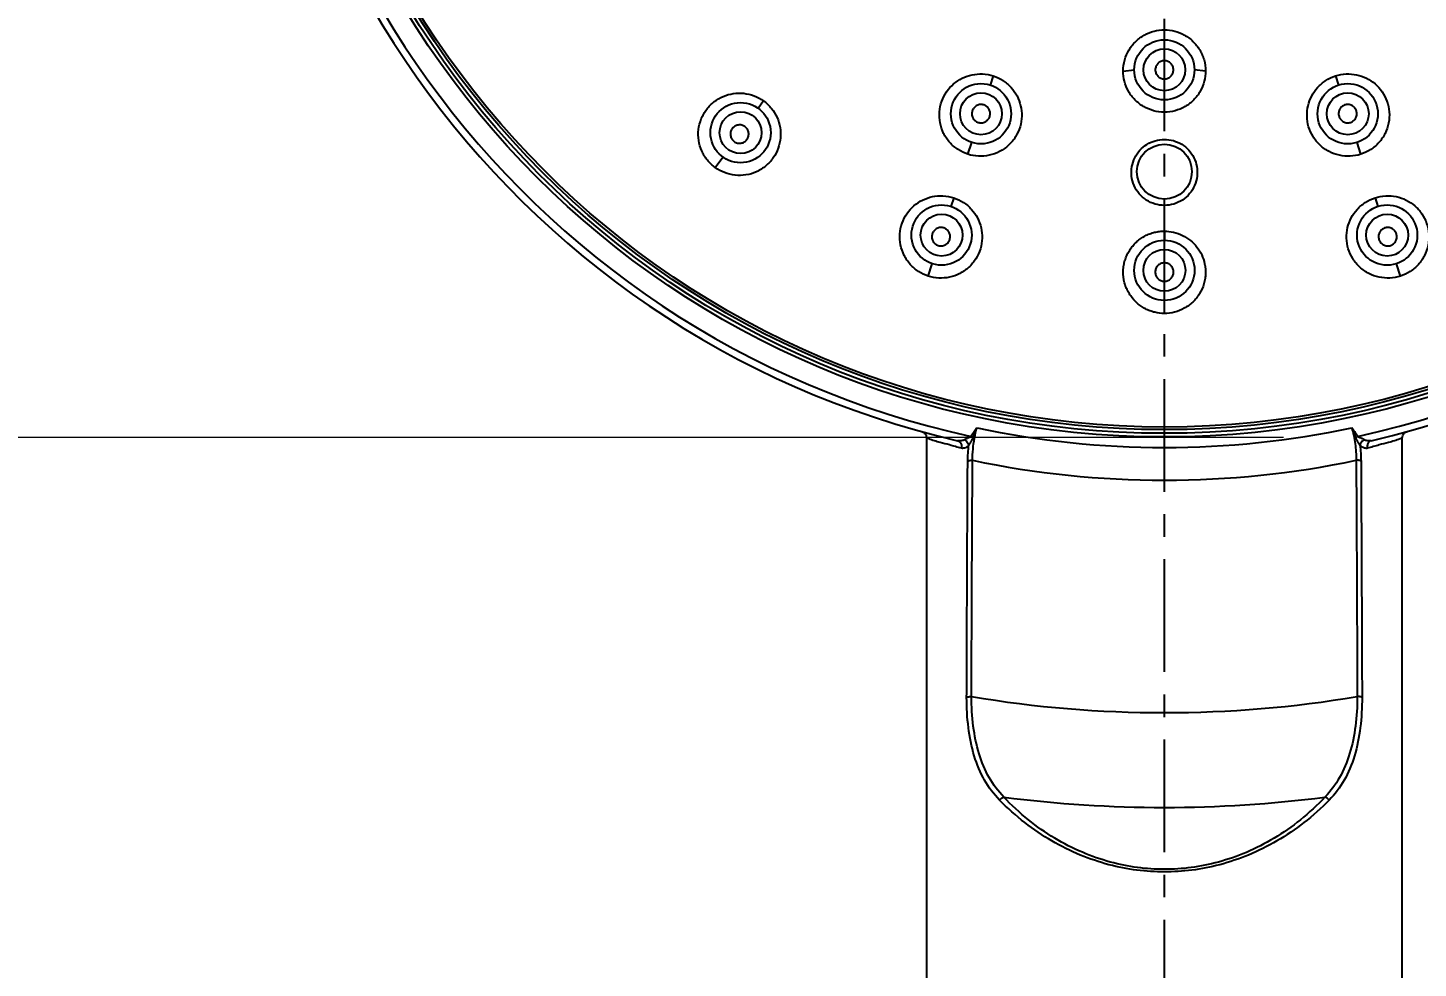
# Model space of a CAD drawing. Extents: x 0 to 1239, y 0 to 509.
# Drawn here: x 77.6 to 154.8, y 173.6 to 225.8 of the extents above; entities that cross this region are included whole.
import ezdxf

# ---------------------------------------------------------------- set-up
doc = ezdxf.new("R2010")
doc.units = 0
doc.header["$LTSCALE"] = 10
doc.header["$MEASUREMENT"] = 0
doc.header["$PDMODE"] = 3
doc.header["$PDSIZE"] = -10
doc.linetypes.add('CENTER', pattern=[2, 1.25, -0.25, 0.25, -0.25])
doc.layers.get('0').update_dxf_attribs({"linetype": 'CONTINUOUS'})
doc.layers.get('DEFPOINTS').update_dxf_attribs({"linetype": 'CONTINUOUS'})
doc.layers.add('CAXA3', color=7, linetype='CONTINUOUS', lineweight=25)
doc.styles.add('Daelim Dimension', font='')
doc.styles.get('Daelim Dimension').set_extended_font_data('NanumGothic')
doc.dimstyles.new('DEFAULT', dxfattribs={"dimscale": 2, "dimtxt": 2, "dimasz": 2, "dimexe": 0, "dimexo": 2, "dimgap": 1, "dimtad": 1, "dimdec": 1, "dimzin": 9, "dimdsep": 46, "dimtxsty": 'Daelim Dimension', "dimcen": 0.5, "dimclrd": 252, "dimclre": 252, "dimclrt": 3, "dimadec": 1, "dimazin": 0, "dimtfac": 1, "dimtdec": 1, "dimtix": 1, "dimtmove": 0, "dimatfit": 3, "dimfxl": 1, "dimtolj": 1, "dimtzin": 1, "dimlwd": 9, "dimlwe": 9, "dimarcsym": 0})

# ---------------------------------------------------------------- blocks, each defined once
blk = doc.blocks.new('*D3')
at = {"color": 5, "linetype": 'ByBlock', "lineweight": 9, "ltscale": 0.5, "transparency": 16777216}
for p, q in [((136.7, 302.709), (54.379, 302.709)), ((54.379, 298.709), (54.379, 207.083)), ((147.315, 203.083), (54.379, 203.083))]:
    blk.add_line(p, q, dxfattribs=at)
at = {"color": 5, "ltscale": 0.5, "transparency": 16777216}
for points in [[(53.713, 298.709), (55.046, 298.709), (54.379, 302.709)], [(53.713, 207.083), (55.046, 207.083), (54.379, 203.083)]]:
    blk.add_solid(points, dxfattribs=at)
at = {"layer": 'DEFPOINTS', "color": 0, "ltscale": 0.5, "transparency": 16777216}
for p in [(140.7, 302.709), (54.379, 203.083), (151.315, 203.083)]:
    blk.add_point(p, dxfattribs=at)
at = {"color": 7, "ltscale": 0.5, "transparency": 16777216, "insert": (47.588, 252.896), "char_height": 6, "attachment_point": 5, "rotation": 90, "style": 'Daelim Dimension'}
blk.add_mtext('\\A1;{\\H1.25x;\\C256;Ø}100', dxfattribs=at)

msp = doc.modelspace()

# ---------------------------------------------------------------- linework, layer by layer
at = {"color": 1, "linetype": 'CENTER', "ltscale": 0.5}
msp.add_line((140.7, 60.066), (140.7, 314.501), dxfattribs=at)
at = {"layer": 'CAXA3', "color": 7, "linetype": 'Continuous', "lineweight": 25}
for p, q in [((131.208, 223.138), (131.043, 222.63)), ((138.415, 223.412), (139.031, 223.478)), ((142.984, 223.412), (142.368, 223.478)), ((150.191, 223.138), (150.356, 222.63)), ((118.469, 221.751), (118.17, 221.339)), ((129.797, 218.793), (130.01, 219.45)), ((151.603, 218.793), (151.389, 219.45)), ((115.783, 218.054), (116.206, 218.636)), ((129.012, 216.379), (128.855, 215.895)), ((152.387, 216.379), (152.544, 215.895)), ((140.7, 214.527), (140.7, 214.019)), ((127.6, 212.033), (127.822, 212.717)), ((153.799, 212.033), (153.577, 212.717)), ((140.7, 209.958), (140.7, 210.677)), ((127.5, 203.056), (127.5, 85.283)), ((129.987, 203.141), (130.084, 203.083)), ((151.412, 203.141), (151.315, 203.083)), ((153.899, 85.284), (153.899, 203.056))]:
    msp.add_line(p, q, dxfattribs=at)
for centre, radius in [((140.7, 252.349), 49.244), ((140.7, 252.349), 49.041), ((140.7, 252.349), 48.838), ((140.7, 252.349), 48.691), ((140.7, 223.478), 1.669), ((140.7, 223.478), 1.161), ((130.527, 221.04), 1.672), ((130.527, 221.04), 1.164), ((150.872, 221.04), 1.672), ((150.872, 221.04), 1.164), ((117.189, 219.99), 1.671), ((117.189, 219.99), 1.163), ((140.7, 217.827), 1.523), ((128.339, 214.308), 1.671), ((153.06, 214.308), 1.671), ((128.339, 214.308), 1.163), ((153.06, 214.308), 1.163), ((140.7, 212.351), 1.671), ((140.7, 212.351), 1.163)]:
    msp.add_circle(centre, radius, dxfattribs=at)
for radius, start, end in [(50.767, 283.06601, 256.93399), (50.361, 282.28129, 257.71872), (49.826, 257.95918, 282.0408), (51.645, 258.10854, 281.89146), (64.541, 260.45468, 279.54532), (69.798, 262.66765, 277.33235)]:
    msp.add_arc((140.7, 252.349), radius, start, end, dxfattribs=at)
for points, knots in [([(138.415, 223.412), (138.415, 223.619), (138.472, 224.032), (138.716, 224.598), (139.093, 225.072), (139.573, 225.428), (140.121, 225.647), (140.703, 225.721), (141.284, 225.646), (141.83, 225.426), (142.228, 225.13), (142.494, 224.836), (142.666, 224.588), (142.804, 224.318), (142.941, 223.931), (142.984, 223.62), (142.984, 223.412)], [0, 0, 0, 0, 0.624324, 1.23325, 1.834735, 2.424899, 3.009578, 3.589918, 4.168796, 4.752726, 5.34219, 5.64201, 5.94377, 6.2453, 6.549959, 7.175631, 7.175631, 7.175631, 7.175631]), ([(140.7, 223.983), (140.634, 223.983), (140.502, 223.957), (140.334, 223.845), (140.222, 223.677), (140.183, 223.479), (140.222, 223.281), (140.334, 223.113), (140.502, 223.001), (140.634, 222.975), (140.7, 222.975)], [0, 0, 0, 0, 0.197663, 0.395394, 0.593222, 0.791118, 0.989013, 1.186842, 1.384573, 1.582237, 1.582237, 1.582237, 1.582237]), ([(140.7, 222.975), (140.765, 222.975), (140.898, 223.001), (141.065, 223.113), (141.177, 223.281), (141.216, 223.479), (141.177, 223.677), (141.065, 223.845), (140.898, 223.957), (140.765, 223.983), (140.7, 223.983)], [0, 0, 0, 0, 0.197664, 0.395395, 0.593223, 0.791118, 0.989013, 1.186841, 1.384573, 1.582237, 1.582237, 1.582237, 1.582237]), ([(129.797, 218.793), (129.606, 218.855), (129.237, 219.031), (128.774, 219.43), (128.43, 219.94), (128.233, 220.526), (128.197, 221.141), (128.325, 221.738), (128.597, 222.271), (128.99, 222.71), (129.476, 223.034), (130.03, 223.226), (130.623, 223.273), (131.018, 223.2), (131.208, 223.138)], [0, 0, 0, 0, 0.604307, 1.210446, 1.819562, 2.432059, 3.047096, 3.652889, 4.246517, 4.827827, 5.405884, 5.984854, 6.57245, 7.175635, 7.175635, 7.175635, 7.175635]), ([(131.208, 223.138), (131.399, 223.076), (131.76, 222.904), (132.212, 222.518), (132.548, 222.037), (132.752, 221.489), (132.812, 220.901), (132.718, 220.308), (132.469, 219.75), (132.077, 219.273), (131.573, 218.916), (130.995, 218.707), (130.387, 218.657), (129.987, 218.731), (129.797, 218.793)], [0, 0, 0, 0, 0.601485, 1.188598, 1.768265, 2.347076, 2.929849, 3.52498, 4.132313, 4.748007, 5.35986, 5.968388, 6.573373, 7.175635, 7.175635, 7.175635, 7.175635]), ([(142.984, 223.412), (142.984, 223.22), (142.934, 222.828), (142.711, 222.274), (142.345, 221.789), (141.863, 221.414), (141.3, 221.18), (140.697, 221.101), (140.095, 221.181), (139.533, 221.416), (139.052, 221.79), (138.687, 222.275), (138.465, 222.829), (138.415, 223.22), (138.415, 223.412)], [0, 0, 0, 0, 0.577901, 1.173023, 1.776991, 2.383994, 2.988067, 3.591369, 4.191653, 4.794616, 5.401292, 6.004226, 6.598466, 7.175637, 7.175637, 7.175637, 7.175637]), ([(151.603, 218.793), (151.412, 218.731), (151.01, 218.657), (150.401, 218.708), (149.823, 218.918), (149.319, 219.275), (148.928, 219.753), (148.68, 220.311), (148.588, 220.902), (148.647, 221.488), (148.851, 222.036), (149.186, 222.517), (149.638, 222.903), (150, 223.076), (150.191, 223.138)], [0, 0, 0, 0, 0.604307, 1.210446, 1.819562, 2.432059, 3.047096, 3.652889, 4.246517, 4.827827, 5.405884, 5.984854, 6.57245, 7.175635, 7.175635, 7.175635, 7.175635]), ([(150.191, 223.138), (150.381, 223.2), (150.775, 223.273), (151.367, 223.226), (151.921, 223.035), (152.409, 222.711), (152.802, 222.271), (153.075, 221.736), (153.202, 221.138), (153.166, 220.522), (152.967, 219.937), (152.623, 219.428), (152.16, 219.03), (151.793, 218.855), (151.603, 218.793)], [0, 0, 0, 0, 0.601485, 1.188598, 1.768265, 2.347076, 2.929849, 3.52498, 4.132313, 4.748007, 5.35986, 5.968388, 6.573373, 7.175635, 7.175635, 7.175635, 7.175635]), ([(115.783, 218.054), (115.623, 218.171), (115.33, 218.449), (115.013, 218.967), (114.84, 219.555), (114.83, 220.173), (114.984, 220.771), (115.287, 221.303), (115.711, 221.729), (116.221, 222.027), (116.783, 222.186), (117.37, 222.199), (117.95, 222.061), (118.306, 221.869), (118.469, 221.751)], [0, 0, 0, 0, 0.59647, 1.19893, 1.806558, 2.419353, 3.034851, 3.642745, 4.238826, 4.822855, 5.400399, 5.976473, 6.56914, 7.175635, 7.175635, 7.175635, 7.175635]), ([(118.469, 221.751), (118.631, 221.633), (118.922, 221.356), (119.234, 220.847), (119.404, 220.282), (119.426, 219.693), (119.298, 219.115), (119.021, 218.58), (118.608, 218.128), (118.085, 217.799), (117.495, 217.62), (116.883, 217.604), (116.296, 217.746), (115.943, 217.938), (115.783, 218.054)], [0, 0, 0, 0, 0.602374, 1.192776, 1.776531, 2.358893, 2.944329, 3.540764, 4.149449, 4.764933, 5.376611, 5.982662, 6.58294, 7.175636, 7.175636, 7.175636, 7.175636]), ([(130.685, 221.528), (130.623, 221.548), (130.487, 221.565), (130.292, 221.509), (130.132, 221.383), (130.032, 221.205), (130.008, 221.003), (130.063, 220.807), (130.189, 220.647), (130.308, 220.58), (130.371, 220.56)], [0, 0, 0, 0, 0.199419, 0.398993, 0.598786, 0.798734, 0.998683, 1.198478, 1.398053, 1.597474, 1.597474, 1.597474, 1.597474]), ([(130.371, 220.56), (130.434, 220.539), (130.569, 220.523), (130.765, 220.579), (130.925, 220.705), (131.024, 220.883), (131.048, 221.085), (130.993, 221.281), (130.867, 221.441), (130.748, 221.508), (130.685, 221.528)], [0, 0, 0, 0, 0.199421, 0.398995, 0.598788, 0.798735, 0.998682, 1.198476, 1.398052, 1.597474, 1.597474, 1.597474, 1.597474]), ([(150.714, 221.528), (150.651, 221.508), (150.532, 221.441), (150.406, 221.281), (150.351, 221.085), (150.375, 220.883), (150.475, 220.705), (150.635, 220.579), (150.83, 220.523), (150.966, 220.539), (151.028, 220.56)], [0, 0, 0, 0, 0.199419, 0.398993, 0.598786, 0.798734, 0.998683, 1.198478, 1.398053, 1.597474, 1.597474, 1.597474, 1.597474]), ([(151.028, 220.56), (151.091, 220.58), (151.21, 220.647), (151.336, 220.807), (151.391, 221.003), (151.367, 221.205), (151.268, 221.383), (151.108, 221.509), (150.912, 221.565), (150.777, 221.548), (150.714, 221.528)], [0, 0, 0, 0, 0.199421, 0.398995, 0.598788, 0.798735, 0.998682, 1.198476, 1.398052, 1.597474, 1.597474, 1.597474, 1.597474]), ([(117.433, 220.325), (117.38, 220.364), (117.256, 220.421), (117.053, 220.429), (116.861, 220.358), (116.711, 220.22), (116.625, 220.034), (116.617, 219.83), (116.688, 219.639), (116.78, 219.539), (116.834, 219.5)], [0, 0, 0, 0, 0.199534, 0.399344, 0.599545, 0.800023, 1.000503, 1.200706, 1.400519, 1.600055, 1.600055, 1.600055, 1.600055]), ([(116.834, 219.5), (116.887, 219.461), (117.011, 219.404), (117.214, 219.396), (117.406, 219.467), (117.556, 219.606), (117.642, 219.791), (117.65, 219.995), (117.579, 220.186), (117.487, 220.287), (117.433, 220.325)], [0, 0, 0, 0, 0.199538, 0.399348, 0.599547, 0.800024, 1.000501, 1.200703, 1.400517, 1.600055, 1.600055, 1.600055, 1.600055]), ([(140.7, 215.955), (140.525, 215.955), (140.171, 216.006), (139.684, 216.231), (139.281, 216.589), (138.996, 217.048), (138.856, 217.57), (138.872, 218.105), (139.036, 218.606), (139.329, 219.033), (139.723, 219.362), (140.192, 219.569), (140.531, 219.616), (140.7, 219.616)], [0, 0, 0, 0, 0.52671, 1.058169, 1.591862, 2.126616, 2.662551, 3.194456, 3.715397, 4.22632, 4.73314, 5.240668, 5.748482, 5.748482, 5.748482, 5.748482]), ([(140.7, 219.616), (140.867, 219.616), (141.205, 219.569), (141.672, 219.364), (142.067, 219.037), (142.361, 218.61), (142.526, 218.11), (142.543, 217.574), (142.405, 217.052), (142.121, 216.591), (141.717, 216.233), (141.23, 216.006), (140.876, 215.955), (140.7, 215.955)], [0, 0, 0, 0, 0.504081, 1.010888, 1.517725, 2.028197, 2.549664, 3.082331, 3.61826, 4.153342, 4.686948, 5.218772, 5.748484, 5.748484, 5.748484, 5.748484]), ([(127.6, 212.033), (127.412, 212.094), (127.047, 212.268), (126.585, 212.663), (126.24, 213.169), (126.039, 213.753), (126, 214.37), (126.125, 214.969), (126.397, 215.506), (126.789, 215.947), (127.275, 216.271), (127.828, 216.465), (128.423, 216.514), (128.82, 216.441), (129.012, 216.379)], [0, 0, 0, 0, 0.59647, 1.19893, 1.806558, 2.419353, 3.034851, 3.642745, 4.238826, 4.822855, 5.400399, 5.976473, 6.56914, 7.175635, 7.175635, 7.175635, 7.175635]), ([(129.012, 216.379), (129.203, 216.317), (129.565, 216.143), (130.019, 215.755), (130.356, 215.27), (130.558, 214.718), (130.615, 214.128), (130.517, 213.533), (130.264, 212.976), (129.868, 212.501), (129.362, 212.149), (128.786, 211.945), (128.183, 211.898), (127.788, 211.972), (127.6, 212.033)], [0, 0, 0, 0, 0.602374, 1.192776, 1.776531, 2.358893, 2.944329, 3.540764, 4.149449, 4.764933, 5.376611, 5.982662, 6.58294, 7.175636, 7.175636, 7.175636, 7.175636]), ([(153.799, 212.033), (153.61, 211.972), (153.213, 211.898), (152.608, 211.946), (152.03, 212.153), (151.524, 212.507), (151.131, 212.983), (150.879, 213.541), (150.784, 214.135), (150.842, 214.723), (151.044, 215.271), (151.378, 215.753), (151.831, 216.142), (152.195, 216.316), (152.387, 216.379)], [0, 0, 0, 0, 0.59647, 1.19893, 1.806558, 2.419353, 3.034851, 3.642745, 4.238826, 4.822855, 5.400399, 5.976473, 6.56914, 7.175635, 7.175635, 7.175635, 7.175635]), ([(152.387, 216.379), (152.577, 216.44), (152.973, 216.513), (153.568, 216.466), (154.125, 216.272), (154.614, 215.944), (155.007, 215.5), (155.277, 214.962), (155.4, 214.362), (155.359, 213.745), (155.156, 213.163), (154.81, 212.659), (154.349, 212.267), (153.986, 212.094), (153.799, 212.033)], [0, 0, 0, 0, 0.602374, 1.192776, 1.776531, 2.358893, 2.944329, 3.540764, 4.149449, 4.764933, 5.376611, 5.982662, 6.58294, 7.175636, 7.175636, 7.175636, 7.175636]), ([(128.468, 214.703), (128.405, 214.724), (128.269, 214.74), (128.074, 214.684), (127.913, 214.558), (127.814, 214.379), (127.789, 214.176), (127.845, 213.98), (127.971, 213.82), (128.09, 213.753), (128.152, 213.733)], [0, 0, 0, 0, 0.199534, 0.399344, 0.599545, 0.800023, 1.000503, 1.200706, 1.400519, 1.600055, 1.600055, 1.600055, 1.600055]), ([(128.152, 213.733), (128.215, 213.712), (128.351, 213.696), (128.547, 213.752), (128.707, 213.878), (128.807, 214.057), (128.831, 214.259), (128.776, 214.456), (128.65, 214.616), (128.531, 214.683), (128.468, 214.703)], [0, 0, 0, 0, 0.199538, 0.399348, 0.599547, 0.800024, 1.000501, 1.200703, 1.400517, 1.600055, 1.600055, 1.600055, 1.600055]), ([(140.7, 209.958), (140.52, 209.958), (140.247, 209.991), (139.898, 210.098), (139.645, 210.21), (139.408, 210.352), (139.12, 210.576), (138.874, 210.848), (138.684, 211.156), (138.569, 211.404), (138.483, 211.666), (138.43, 211.938), (138.41, 212.216), (138.423, 212.496), (138.472, 212.774), (138.554, 213.044), (138.668, 213.3), (138.811, 213.539), (138.982, 213.757), (139.177, 213.953), (139.394, 214.125), (139.633, 214.27), (139.889, 214.385), (140.155, 214.468), (140.427, 214.517), (140.609, 214.527), (140.7, 214.527)], [0, 0, 0, 0, 0.538504, 0.815575, 1.09377, 1.369037, 1.642923, 2.186185, 2.457147, 2.729154, 3.004903, 3.282205, 3.559251, 3.837973, 4.121364, 4.404871, 4.683912, 4.961224, 5.237823, 5.514008, 5.790055, 6.067266, 6.349202, 6.630179, 6.903968, 7.175861, 7.175861, 7.175861, 7.175861]), ([(140.7, 214.527), (140.871, 214.527), (141.219, 214.488), (141.715, 214.312), (142.158, 214.027), (142.521, 213.654), (142.79, 213.212), (142.927, 212.801), (142.98, 212.452), (142.989, 212.175), (142.963, 211.89), (142.878, 211.505), (142.676, 211.045), (142.3, 210.577), (141.821, 210.223), (141.276, 210.007), (140.89, 209.958), (140.7, 209.958)], [0, 0, 0, 0, 0.514425, 1.042522, 1.567913, 2.085923, 2.593724, 3.110091, 3.376852, 3.651659, 3.939967, 4.235246, 4.833749, 5.431341, 6.021248, 6.604083, 7.175829, 7.175829, 7.175829, 7.175829]), ([(152.931, 214.703), (152.868, 214.683), (152.749, 214.616), (152.624, 214.456), (152.568, 214.259), (152.592, 214.057), (152.692, 213.878), (152.852, 213.752), (153.048, 213.696), (153.184, 213.712), (153.247, 213.733)], [0, 0, 0, 0, 0.199534, 0.399344, 0.599545, 0.800023, 1.000503, 1.200706, 1.400519, 1.600055, 1.600055, 1.600055, 1.600055]), ([(153.247, 213.733), (153.31, 213.753), (153.429, 213.82), (153.554, 213.98), (153.61, 214.176), (153.586, 214.379), (153.486, 214.558), (153.326, 214.684), (153.13, 214.74), (152.994, 214.724), (152.931, 214.703)], [0, 0, 0, 0, 0.199538, 0.399348, 0.599547, 0.800024, 1.000501, 1.200703, 1.400517, 1.600055, 1.600055, 1.600055, 1.600055]), ([(140.7, 212.766), (140.633, 212.766), (140.5, 212.739), (140.331, 212.626), (140.217, 212.456), (140.177, 212.256), (140.217, 212.055), (140.331, 211.885), (140.5, 211.772), (140.633, 211.745), (140.7, 211.745)], [0, 0, 0, 0, 0.199534, 0.399344, 0.599545, 0.800023, 1.000503, 1.200706, 1.400519, 1.600055, 1.600055, 1.600055, 1.600055]), ([(140.7, 211.745), (140.766, 211.745), (140.899, 211.772), (141.069, 211.885), (141.182, 212.055), (141.222, 212.256), (141.182, 212.456), (141.069, 212.626), (140.899, 212.739), (140.766, 212.766), (140.7, 212.766)], [0, 0, 0, 0, 0.199538, 0.399348, 0.599547, 0.800024, 1.000501, 1.200703, 1.400517, 1.600055, 1.600055, 1.600055, 1.600055]), ([(127.239, 203.399), (127.292, 203.384), (127.393, 203.329), (127.482, 203.199), (127.5, 203.099), (127.5, 203.056)], [0, 0, 0, 0, 0.1650351, 0.3323889, 0.4624196, 0.4624196, 0.4624196, 0.4624196]), ([(128.785, 202.661), (128.611, 202.71), (128.223, 202.812), (127.791, 202.922), (127.552, 203.036), (127.517, 203.062), (127.515, 203.065)], [0, 0, 0, 0, 0.540775, 1.208284, 1.326279, 1.337041, 1.337041, 1.337041, 1.337041]), ([(129.617, 202.951), (129.591, 202.937), (129.535, 202.913), (129.445, 202.889), (129.339, 202.879), (129.264, 202.887), (129.223, 202.896)], [0, 0, 0, 0, 0.0880375, 0.1819589, 0.2793479, 0.4062199, 0.4062199, 0.4062199, 0.4062199]), ([(129.223, 202.896), (129.275, 202.884), (129.376, 202.823), (129.454, 202.662), (129.453, 202.539), (129.439, 202.48)], [0, 0, 0, 0, 0.1616748, 0.3353283, 0.5201334, 0.5201334, 0.5201334, 0.5201334]), ([(129.987, 203.141), (129.973, 203.124), (129.932, 203.1), (129.87, 203.069), (129.807, 203.04), (129.75, 203.015), (129.699, 202.992), (129.656, 202.971), (129.629, 202.957), (129.617, 202.951)], [0, 0, 0, 0, 0.0657492, 0.1388945, 0.2095265, 0.2724115, 0.3278708, 0.3760227, 0.4174843, 0.4174843, 0.4174843, 0.4174843]), ([(129.617, 202.951), (129.655, 202.927), (129.725, 202.869), (129.805, 202.766), (129.841, 202.687), (129.85, 202.648)], [0, 0, 0, 0, 0.1354045, 0.2697423, 0.3908099, 0.3908099, 0.3908099, 0.3908099]), ([(130.084, 203.083), (130.074, 203.053), (130.047, 202.996), (130.004, 202.918), (129.966, 202.848), (129.93, 202.787), (129.9, 202.734), (129.873, 202.689), (129.857, 202.661), (129.85, 202.648)], [0, 0, 0, 0, 0.0963698, 0.1866446, 0.2676535, 0.3373541, 0.3978197, 0.4499717, 0.4949072, 0.4949072, 0.4949072, 0.4949072]), ([(130.305, 203.619), (130.25, 203.545), (130.14, 203.388), (130.038, 203.225), (129.987, 203.141)], [0, 0, 0, 0, 0.2793012, 0.574856, 0.574856, 0.574856, 0.574856]), ([(130.058, 201.812), (130.057, 202.017), (130.074, 202.426), (130.156, 203.031), (130.249, 203.426), (130.305, 203.619)], [0, 0, 0, 0, 0.614237, 1.225704, 1.829862, 1.829862, 1.829862, 1.829862]), ([(130.305, 203.619), (130.279, 203.563), (130.227, 203.447), (130.153, 203.268), (130.106, 203.146), (130.084, 203.083)], [0, 0, 0, 0, 0.1873179, 0.3806526, 0.5799119, 0.5799119, 0.5799119, 0.5799119]), ([(151.412, 203.141), (151.362, 203.224), (151.26, 203.386), (151.15, 203.543), (151.094, 203.619)], [0, 0, 0, 0, 0.290916, 0.5749134, 0.5749134, 0.5749134, 0.5749134]), ([(151.315, 203.083), (151.282, 203.175), (151.212, 203.355), (151.135, 203.532), (151.094, 203.619)], [0, 0, 0, 0, 0.2920221, 0.5799211, 0.5799211, 0.5799211, 0.5799211]), ([(151.094, 203.619), (151.178, 203.328), (151.303, 202.729), (151.343, 202.119), (151.341, 201.812)], [0, 0, 0, 0, 0.909257, 1.829855, 1.829855, 1.829855, 1.829855]), ([(151.549, 202.648), (151.54, 202.664), (151.52, 202.699), (151.488, 202.754), (151.455, 202.811), (151.422, 202.869), (151.39, 202.925), (151.361, 202.979), (151.336, 203.031), (151.322, 203.066), (151.315, 203.083)], [0, 0, 0, 0, 0.0571676, 0.1207591, 0.1884213, 0.2562129, 0.3209115, 0.382217, 0.4396688, 0.494832, 0.494832, 0.494832, 0.494832]), ([(151.782, 202.951), (151.767, 202.959), (151.734, 202.976), (151.681, 203), (151.626, 203.025), (151.572, 203.049), (151.522, 203.072), (151.478, 203.094), (151.441, 203.116), (151.42, 203.132), (151.412, 203.141)], [0, 0, 0, 0, 0.0527425, 0.1113458, 0.1730377, 0.233516, 0.2891747, 0.33896, 0.3816616, 0.4174006, 0.4174006, 0.4174006, 0.4174006]), ([(151.782, 202.951), (151.744, 202.927), (151.674, 202.869), (151.594, 202.766), (151.559, 202.687), (151.549, 202.648)], [0, 0, 0, 0, 0.1353958, 0.2697204, 0.3907742, 0.3907742, 0.3907742, 0.3907742]), ([(152.177, 202.896), (152.153, 202.891), (152.102, 202.883), (152.024, 202.882), (151.942, 202.892), (151.86, 202.914), (151.808, 202.937), (151.782, 202.951)], [0, 0, 0, 0, 0.0739835, 0.1523102, 0.234731, 0.3198506, 0.4061367, 0.4061367, 0.4061367, 0.4061367]), ([(152.177, 202.896), (152.125, 202.884), (152.023, 202.823), (151.945, 202.662), (151.947, 202.539), (151.961, 202.48)], [0, 0, 0, 0, 0.1616669, 0.3353111, 0.5201042, 0.5201042, 0.5201042, 0.5201042]), ([(153.884, 203.065), (153.882, 203.062), (153.847, 203.036), (153.609, 202.922), (153.176, 202.812), (152.788, 202.71), (152.615, 202.661)], [0, 0, 0, 0, 0.010793, 0.128711, 0.796103, 1.336899, 1.336899, 1.336899, 1.336899]), ([(153.899, 203.056), (153.899, 203.099), (153.917, 203.199), (154.007, 203.329), (154.107, 203.384), (154.16, 203.399)], [0, 0, 0, 0, 0.1300239, 0.2973786, 0.4624193, 0.4624193, 0.4624193, 0.4624193]), ([(129.85, 202.648), (129.823, 202.62), (129.765, 202.568), (129.669, 202.508), (129.56, 202.469), (129.479, 202.469), (129.438, 202.48)], [0, 0, 0, 0, 0.1182827, 0.2320165, 0.3382085, 0.4647325, 0.4647325, 0.4647325, 0.4647325]), ([(129.79, 201.77), (129.791, 201.917), (129.802, 202.211), (129.831, 202.503), (129.85, 202.648)], [0, 0, 0, 0, 0.4418487, 0.880441, 0.880441, 0.880441, 0.880441]), ([(151.549, 202.648), (151.568, 202.503), (151.597, 202.211), (151.608, 201.917), (151.609, 201.77)], [0, 0, 0, 0, 0.4386004, 0.8804399, 0.8804399, 0.8804399, 0.8804399]), ([(151.961, 202.48), (151.937, 202.474), (151.886, 202.468), (151.804, 202.481), (151.718, 202.515), (151.647, 202.56), (151.606, 202.594), (151.592, 202.607)], [0, 0, 0, 0, 0.0730395, 0.1536243, 0.2450816, 0.348767, 0.4050997, 0.4050997, 0.4050997, 0.4050997]), ([(129.732, 188.657), (129.737, 190.109), (129.748, 193.021), (129.767, 197.392), (129.782, 200.311), (129.79, 201.77)], [0, 0, 0, 0, 4.354313, 8.736036, 13.112519, 13.112519, 13.112519, 13.112519]), ([(129.79, 201.77), (129.813, 201.781), (129.869, 201.798), (129.959, 201.811), (130.024, 201.813), (130.058, 201.812)], [0, 0, 0, 0, 0.0774818, 0.1713612, 0.2730146, 0.2730146, 0.2730146, 0.2730146]), ([(129.997, 188.701), (130.002, 190.152), (130.014, 193.064), (130.034, 197.434), (130.049, 200.354), (130.058, 201.812)], [0, 0, 0, 0, 4.353915, 8.735112, 13.111433, 13.111433, 13.111433, 13.111433]), ([(151.341, 201.812), (151.35, 200.354), (151.365, 197.434), (151.385, 193.064), (151.397, 190.152), (151.402, 188.701)], [0, 0, 0, 0, 4.37632, 8.757517, 13.111432, 13.111432, 13.111432, 13.111432]), ([(151.609, 201.77), (151.586, 201.781), (151.531, 201.798), (151.441, 201.811), (151.375, 201.813), (151.341, 201.812)], [0, 0, 0, 0, 0.0774796, 0.1713481, 0.2729855, 0.2729855, 0.2729855, 0.2729855]), ([(151.609, 201.77), (151.617, 200.311), (151.632, 197.392), (151.651, 193.021), (151.662, 190.109), (151.667, 188.657)], [0, 0, 0, 0, 4.376483, 8.758207, 13.112519, 13.112519, 13.112519, 13.112519]), ([(129.732, 188.657), (129.755, 188.669), (129.809, 188.686), (129.899, 188.7), (129.963, 188.702), (129.997, 188.701)], [0, 0, 0, 0, 0.0765503, 0.1694532, 0.270339, 0.270339, 0.270339, 0.270339]), ([(131.557, 182.953), (131.235, 183.28), (130.66, 184.052), (130.098, 185.435), (129.789, 186.997), (129.73, 188.094), (129.732, 188.657)], [0, 0, 0, 0, 1.379735, 2.852014, 4.450385, 6.143295, 6.143295, 6.143295, 6.143295]), ([(131.792, 183.121), (131.477, 183.443), (130.917, 184.201), (130.365, 185.555), (130.059, 187.081), (129.997, 188.152), (129.997, 188.701)], [0, 0, 0, 0, 1.351843, 2.794493, 4.357672, 6.008441, 6.008441, 6.008441, 6.008441]), ([(151.402, 188.701), (151.402, 188.152), (151.34, 187.082), (151.034, 185.557), (150.483, 184.202), (149.922, 183.443), (149.608, 183.121)], [0, 0, 0, 0, 1.649146, 3.210641, 4.655237, 6.008438, 6.008438, 6.008438, 6.008438]), ([(151.667, 188.657), (151.669, 188.095), (151.61, 186.999), (151.302, 185.437), (150.74, 184.053), (150.165, 183.28), (149.842, 182.953)], [0, 0, 0, 0, 1.691249, 3.287902, 4.762168, 6.143294, 6.143294, 6.143294, 6.143294]), ([(151.667, 188.657), (151.644, 188.669), (151.59, 188.686), (151.501, 188.7), (151.436, 188.702), (151.402, 188.701)], [0, 0, 0, 0, 0.0765609, 0.1694832, 0.2703917, 0.2703917, 0.2703917, 0.2703917]), ([(131.557, 182.953), (131.576, 182.98), (131.62, 183.031), (131.7, 183.089), (131.761, 183.114), (131.791, 183.122)], [0, 0, 0, 0, 0.1007011, 0.2008131, 0.2947599, 0.2947599, 0.2947599, 0.2947599]), ([(140.7, 178.971), (140.191, 178.971), (139.153, 179.037), (137.583, 179.345), (135.994, 179.883), (134.423, 180.665), (132.916, 181.686), (131.996, 182.507), (131.557, 182.953)], [0, 0, 0, 0, 1.527157, 3.110931, 4.791267, 6.549994, 8.362409, 10.239761, 10.239761, 10.239761, 10.239761]), ([(140.7, 179.114), (140.204, 179.114), (139.192, 179.181), (137.66, 179.491), (136.109, 180.033), (134.577, 180.82), (133.11, 181.849), (132.217, 182.674), (131.792, 183.121)], [0, 0, 0, 0, 1.488697, 3.035145, 4.679049, 6.40449, 8.188386, 10.042236, 10.042236, 10.042236, 10.042236]), ([(149.608, 183.121), (149.182, 182.673), (148.288, 181.848), (146.82, 180.819), (145.288, 180.032), (143.738, 179.491), (142.207, 179.181), (141.195, 179.114), (140.7, 179.114)], [0, 0, 0, 0, 1.855061, 3.639872, 5.365752, 7.009287, 8.554397, 10.042238, 10.042238, 10.042238, 10.042238]), ([(149.842, 182.953), (149.403, 182.507), (148.482, 181.686), (146.975, 180.664), (145.404, 179.883), (143.814, 179.345), (142.245, 179.037), (141.208, 178.971), (140.7, 178.971)], [0, 0, 0, 0, 1.878567, 3.691865, 5.451029, 7.131041, 8.71351, 10.239761, 10.239761, 10.239761, 10.239761]), ([(149.842, 182.953), (149.823, 182.98), (149.779, 183.031), (149.699, 183.089), (149.638, 183.114), (149.608, 183.121)], [0, 0, 0, 0, 0.1006991, 0.200795, 0.2947158, 0.2947158, 0.2947158, 0.2947158])]:
    msp.add_open_spline(points, degree=3, knots=knots, dxfattribs=at)
for points in [[(129.438, 202.48), (129.219, 202.536), (129.002, 202.599), (128.785, 202.661)], [(151.592, 202.607), (151.577, 202.62), (151.563, 202.633), (151.549, 202.648)], [(152.615, 202.661), (152.397, 202.599), (152.18, 202.536), (151.961, 202.48)]]:
    msp.add_open_spline(points, degree=3, dxfattribs=at)

# ---------------------------------------------------------------- dimensions: what is measured, and where the dimension line sits
at = {"ltscale": 0.5}
dim = msp.add_linear_dim(base=(54.379, 203.083), p1=(140.7, 302.709), p2=(151.315, 203.083), angle=90, text='{\\H1.25x;\\C256;Ø}<>', dimstyle='DEFAULT', override={"dimtxt": 3, "dimdec": 0, "dimclrd": 5, "dimclre": 5, "dimclrt": 7, "dimfxl": 1.25, "dimarcsym": 1}, dxfattribs=at)
dim.commit()
dim.dimension.update_dxf_attribs({"geometry": '*D3', "text_midpoint": (47.588, 252.896)})

doc.saveas('drawing.dxf')
